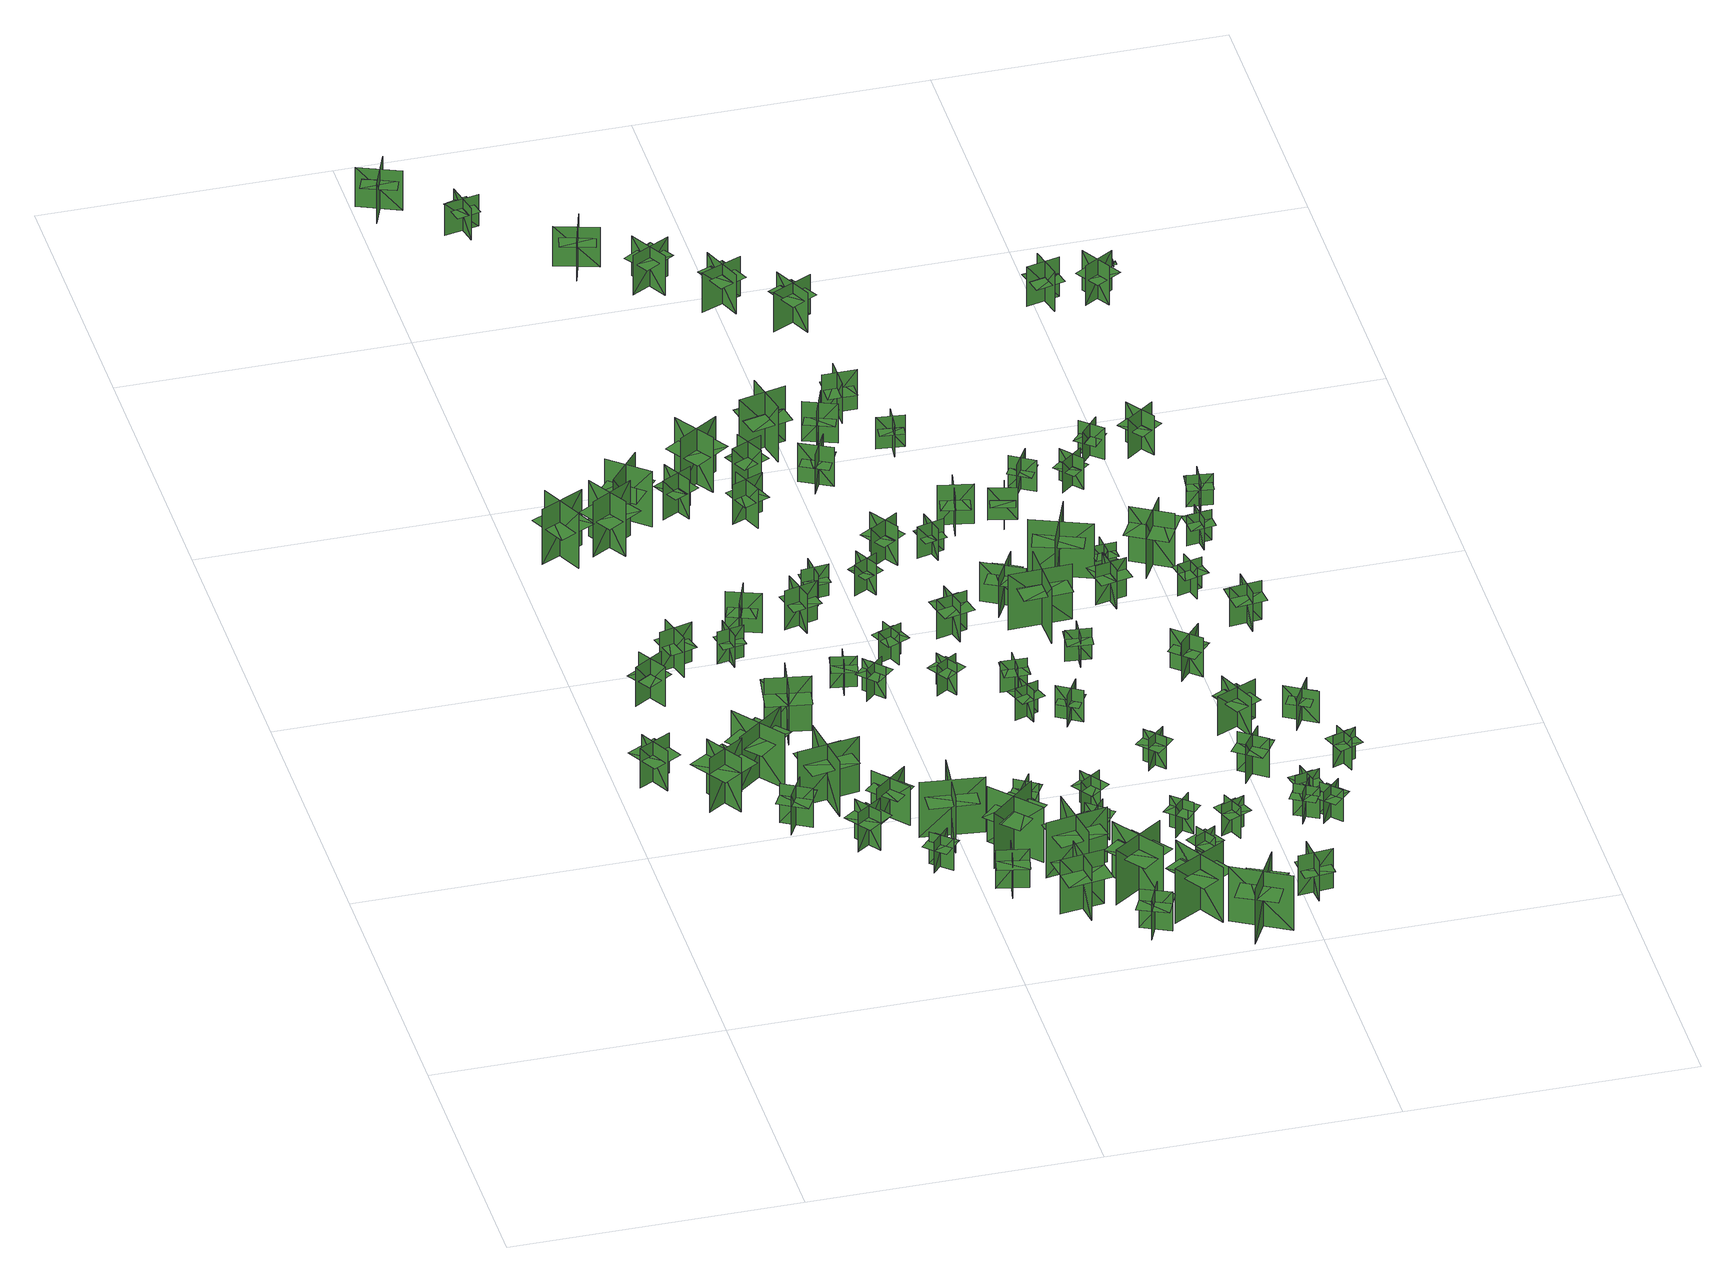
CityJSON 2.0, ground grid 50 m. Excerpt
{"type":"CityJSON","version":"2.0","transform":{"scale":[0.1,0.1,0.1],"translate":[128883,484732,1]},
"CityObjects":{
"tree1":{"type":"SolitaryVegetationObject","geometry":[{"type":"MultiSurface","lod":"1","boundaries":[[[0,1,2]],[[0,2,3]],[[4,5,6]],[[4,6,7]],[[8,9,10]],[[8,10,11]],[[8,11,12]],[[8,12,13]]]}]},
"tree2":{"type":"SolitaryVegetationObject","geometry":[{"type":"MultiSurface","lod":"1","boundaries":[[[14,15,16]],[[14,16,17]],[[18,19,20]],[[18,20,21]],[[22,23,24]],[[22,24,25]],[[22,25,26]],[[22,26,27]]]}]},
"tree3":{"type":"SolitaryVegetationObject","geometry":[{"type":"MultiSurface","lod":"1","boundaries":[[[28,29,30]],[[28,30,31]],[[32,33,34]],[[32,34,35]],[[36,37,38]],[[36,38,39]],[[36,40,41]],[[36,41,37]]]}]},
"tree4":{"type":"SolitaryVegetationObject","geometry":[{"type":"MultiSurface","lod":"1","boundaries":[[[42,43,44]],[[42,44,45]],[[46,47,48]],[[46,48,49]],[[50,51,52]],[[50,52,53]],[[50,53,54]],[[50,54,55]]]}]},
"tree5":{"type":"SolitaryVegetationObject","geometry":[{"type":"MultiSurface","lod":"1","boundaries":[[[56,57,58]],[[56,58,59]],[[60,61,62]],[[60,62,63]],[[64,65,66]],[[64,66,67]],[[64,67,68]],[[64,68,69]]]}]},
"tree6":{"type":"SolitaryVegetationObject","geometry":[{"type":"MultiSurface","lod":"1","boundaries":[[[70,71,72]],[[70,72,73]],[[74,75,76]],[[74,76,77]],[[78,79,80]],[[78,80,81]],[[78,82,83]],[[78,83,79]]]}]},
"tree7":{"type":"SolitaryVegetationObject","geometry":[{"type":"MultiSurface","lod":"1","boundaries":[[[84,85,86]],[[84,86,87]],[[88,89,90]],[[88,90,91]],[[92,93,94]],[[92,94,95]],[[92,96,97]],[[92,97,93]]]}]},
"tree8":{"type":"SolitaryVegetationObject","geometry":[{"type":"MultiSurface","lod":"1","boundaries":[[[98,99,100]],[[98,100,101]],[[102,103,104]],[[102,104,105]],[[106,107,108]],[[106,108,109]],[[106,109,110]],[[106,110,111]]]}]},
"tree9":{"type":"SolitaryVegetationObject","geometry":[{"type":"MultiSurface","lod":"1","boundaries":[[[112,113,114]],[[112,114,115]],[[116,117,118]],[[116,118,119]],[[120,121,122]],[[120,122,123]],[[120,123,124]],[[120,124,125]]]}]},
"tree10":{"type":"SolitaryVegetationObject","geometry":[{"type":"MultiSurface","lod":"1","boundaries":[[[126,127,128]],[[126,128,129]],[[130,131,132]],[[130,132,133]],[[134,135,136]],[[134,136,137]],[[134,137,138]],[[134,138,139]]]}]},
"tree11":{"type":"SolitaryVegetationObject","geometry":[{"type":"MultiSurface","lod":"1","boundaries":[[[140,141,142]],[[140,142,143]],[[144,145,146]],[[144,146,147]],[[148,149,150]],[[148,150,151]],[[148,151,152]],[[148,152,153]]]}]},
"tree12":{"type":"SolitaryVegetationObject","geometry":[{"type":"MultiSurface","lod":"1","boundaries":[[[154,155,156]],[[154,156,157]],[[158,159,160]],[[158,160,161]],[[162,163,164]],[[162,164,165]],[[162,165,166]],[[162,166,167]]]}]},
"tree13":{"type":"SolitaryVegetationObject","geometry":[{"type":"MultiSurface","lod":"1","boundaries":[[[168,169,170]],[[168,170,171]],[[172,173,174]],[[172,174,175]],[[176,177,178]],[[176,178,179]],[[176,180,181]],[[176,181,177]]]}]},
"tree14":{"type":"SolitaryVegetationObject","geometry":[{"type":"MultiSurface","lod":"1","boundaries":[[[182,183,184]],[[182,184,185]],[[186,187,188]],[[186,188,189]],[[190,191,192]],[[190,192,193]],[[190,194,195]],[[190,195,191]]]}]},
"tree15":{"type":"SolitaryVegetationObject","geometry":[{"type":"MultiSurface","lod":"1","boundaries":[[[196,197,198]],[[196,198,199]],[[200,201,202]],[[200,202,203]],[[204,205,206]],[[204,206,207]],[[204,207,208]],[[204,208,209]]]}]},
"tree16":{"type":"SolitaryVegetationObject","geometry":[{"type":"MultiSurface","lod":"1","boundaries":[[[210,211,212]],[[210,212,213]],[[214,215,216]],[[214,216,217]],[[218,219,220]],[[218,220,221]],[[218,222,223]],[[218,223,219]]]}]},
"tree17":{"type":"SolitaryVegetationObject","geometry":[{"type":"MultiSurface","lod":"1","boundaries":[[[224,225,226]],[[224,226,227]],[[228,229,230]],[[228,230,231]],[[232,233,234]],[[232,234,235]],[[232,235,236]],[[232,236,237]]]}]},
"tree18":{"type":"SolitaryVegetationObject","geometry":[{"type":"MultiSurface","lod":"1","boundaries":[[[238,239,240]],[[238,240,241]],[[242,243,244]],[[242,244,245]],[[246,247,248]],[[246,248,249]],[[246,250,251]],[[246,251,247]]]}]},
"tree19":{"type":"SolitaryVegetationObject","geometry":[{"type":"MultiSurface","lod":"1","boundaries":[[[252,253,254]],[[252,254,255]],[[256,257,258]],[[256,258,259]],[[260,261,262]],[[260,262,263]],[[260,263,264]],[[260,264,265]]]}]},
"tree20":{"type":"SolitaryVegetationObject","geometry":[{"type":"MultiSurface","lod":"1","boundaries":[[[266,267,268]],[[266,268,269]],[[270,271,272]],[[270,272,273]],[[274,275,276]],[[274,276,277]],[[274,277,278]],[[274,278,279]]]}]},
"tree21":{"type":"SolitaryVegetationObject","geometry":[{"type":"MultiSurface","lod":"1","boundaries":[[[280,281,282]],[[280,282,283]],[[284,285,286]],[[284,286,287]],[[288,289,290]],[[288,290,291]],[[288,291,292]],[[288,292,293]]]}]},
"tree22":{"type":"SolitaryVegetationObject","geometry":[{"type":"MultiSurface","lod":"1","boundaries":[[[294,295,296]],[[294,296,297]],[[298,299,300]],[[298,300,301]],[[302,303,304]],[[302,304,305]],[[302,306,307]],[[302,307,303]]]}]},
"tree23":{"type":"SolitaryVegetationObject","geometry":[{"type":"MultiSurface","lod":"1","boundaries":[[[308,309,310]],[[308,310,311]],[[312,313,314]],[[312,314,315]],[[316,317,318]],[[316,318,319]],[[316,319,320]],[[316,320,321]]]}]},
"tree24":{"type":"SolitaryVegetationObject","geometry":[{"type":"MultiSurface","lod":"1","boundaries":[[[322,323,324]],[[322,324,325]],[[326,327,328]],[[326,328,329]],[[330,331,332]],[[330,332,333]],[[330,334,335]],[[330,335,331]]]}]},
"tree25":{"type":"SolitaryVegetationObject","geometry":[{"type":"MultiSurface","lod":"1","boundaries":[[[336,337,338]],[[336,338,339]],[[340,341,342]],[[340,342,343]],[[344,345,346]],[[344,346,347]],[[344,347,348]],[[344,348,349]]]}]},
"tree26":{"type":"SolitaryVegetationObject","geometry":[{"type":"MultiSurface","lod":"1","boundaries":[[[350,351,352]],[[350,352,353]],[[354,355,356]],[[354,356,357]],[[358,359,360]],[[358,360,361]],[[358,361,362]],[[358,362,363]]]}]},
"tree27":{"type":"SolitaryVegetationObject","geometry":[{"type":"MultiSurface","lod":"1","boundaries":[[[364,365,366]],[[364,366,367]],[[368,369,370]],[[368,370,371]],[[372,373,374]],[[372,374,375]],[[372,375,376]],[[372,376,377]]]}]},
"tree28":{"type":"SolitaryVegetationObject","geometry":[{"type":"MultiSurface","lod":"1","boundaries":[[[378,379,380]],[[378,380,381]],[[382,383,384]],[[382,384,385]],[[386,387,388]],[[386,388,389]],[[386,389,390]],[[386,390,391]]]}]},
"tree29":{"type":"SolitaryVegetationObject","geometry":[{"type":"MultiSurface","lod":"1","boundaries":[[[392,393,394]],[[392,394,395]],[[396,397,398]],[[396,398,399]],[[400,401,402]],[[400,402,403]],[[400,404,405]],[[400,405,401]]]}]},
"tree30":{"type":"SolitaryVegetationObject","geometry":[{"type":"MultiSurface","lod":"1","boundaries":[[[406,407,408]],[[406,408,409]],[[410,411,412]],[[410,412,413]],[[414,415,416]],[[414,416,417]],[[414,418,419]],[[414,419,415]]]}]},
"tree31":{"type":"SolitaryVegetationObject","geometry":[{"type":"MultiSurface","lod":"1","boundaries":[[[420,421,422]],[[420,422,423]],[[424,425,426]],[[424,426,427]],[[428,429,430]],[[428,430,431]],[[428,431,432]],[[428,432,433]]]}]},
"tree32":{"type":"SolitaryVegetationObject","geometry":[{"type":"MultiSurface","lod":"1","boundaries":[[[434,435,436]],[[434,436,437]],[[438,439,440]],[[438,440,441]],[[442,443,444]],[[442,444,445]],[[442,446,447]],[[442,447,443]]]}]},
"tree33":{"type":"SolitaryVegetationObject","geometry":[{"type":"MultiSurface","lod":"1","boundaries":[[[448,449,450]],[[448,450,451]],[[452,453,454]],[[452,454,455]],[[456,457,458]],[[456,458,459]],[[456,459,460]],[[456,460,461]]]}]},
"tree34":{"type":"SolitaryVegetationObject","geometry":[{"type":"MultiSurface","lod":"1","boundaries":[[[462,463,464]],[[462,464,465]],[[466,467,468]],[[466,468,469]],[[470,471,472]],[[470,472,473]],[[470,473,474]],[[470,474,475]]]}]},
"tree35":{"type":"SolitaryVegetationObject","geometry":[{"type":"MultiSurface","lod":"1","boundaries":[[[476,477,478]],[[476,478,479]],[[480,481,482]],[[480,482,483]],[[484,485,486]],[[484,486,487]],[[484,487,488]],[[484,488,489]]]}]},
"tree36":{"type":"SolitaryVegetationObject","geometry":[{"type":"MultiSurface","lod":"1","boundaries":[[[490,491,492]],[[490,492,493]],[[494,495,496]],[[494,496,497]],[[498,499,500]],[[498,500,501]],[[498,501,502]],[[498,502,503]]]}]},
"tree37":{"type":"SolitaryVegetationObject","geometry":[{"type":"MultiSurface","lod":"1","boundaries":[[[504,505,506]],[[504,506,507]],[[508,509,510]],[[508,510,511]],[[512,513,514]],[[512,514,515]],[[512,515,516]],[[512,516,517]]]}]},
"tree38":{"type":"SolitaryVegetationObject","geometry":[{"type":"MultiSurface","lod":"1","boundaries":[[[518,519,520]],[[518,520,521]],[[522,523,524]],[[522,524,525]],[[526,527,528]],[[526,528,529]],[[526,530,531]],[[526,531,527]]]}]},
"tree39":{"type":"SolitaryVegetationObject","geometry":[{"type":"MultiSurface","lod":"1","boundaries":[[[532,533,534]],[[532,534,535]],[[536,537,538]],[[536,538,539]],[[540,541,542]],[[540,542,543]],[[540,543,544]],[[540,544,545]]]}]},
"tree40":{"type":"SolitaryVegetationObject","geometry":[{"type":"MultiSurface","lod":"1","boundaries":[[[546,547,548]],[[546,548,549]],[[550,551,552]],[[550,552,553]],[[554,555,556]],[[554,556,557]],[[554,558,559]],[[554,559,555]]]}]},
"tree41":{"type":"SolitaryVegetationObject","geometry":[{"type":"MultiSurface","lod":"1","boundaries":[[[560,561,562]],[[560,562,563]],[[564,565,566]],[[564,566,567]],[[568,569,570]],[[568,570,571]],[[568,571,572]],[[568,572,573]]]}]},
"tree42":{"type":"SolitaryVegetationObject","geometry":[{"type":"MultiSurface","lod":"1","boundaries":[[[574,575,576]],[[574,576,577]],[[578,579,580]],[[578,580,581]],[[582,583,584]],[[582,584,585]],[[582,585,586]],[[582,586,587]]]}]},
"tree43":{"type":"SolitaryVegetationObject","geometry":[{"type":"MultiSurface","lod":"1","boundaries":[[[588,589,590]],[[588,590,591]],[[592,593,594]],[[592,594,595]],[[596,597,598]],[[596,598,599]],[[596,599,600]],[[596,600,601]]]}]},
"tree44":{"type":"SolitaryVegetationObject","geometry":[{"type":"MultiSurface","lod":"1","boundaries":[[[602,603,604]],[[602,604,605]],[[606,607,608]],[[606,608,609]],[[610,611,612]],[[610,612,613]],[[610,613,614]],[[610,614,615]]]}]},
"tree45":{"type":"SolitaryVegetationObject","geometry":[{"type":"MultiSurface","lod":"1","boundaries":[[[616,617,618]],[[616,618,619]],[[620,621,622]],[[620,622,623]],[[624,625,626]],[[624,626,627]],[[624,628,629]],[[624,629,625]]]}]},
"tree46":{"type":"SolitaryVegetationObject","geometry":[{"type":"MultiSurface","lod":"1","boundaries":[[[630,631,632]],[[630,632,633]],[[634,635,636]],[[634,636,637]],[[638,639,640]],[[638,640,641]],[[638,642,643]],[[638,643,639]]]}]},
"tree47":{"type":"SolitaryVegetationObject","geometry":[{"type":"MultiSurface","lod":"1","boundaries":[[[644,645,646]],[[644,646,647]],[[648,649,650]],[[648,650,651]],[[652,653,654]],[[652,654,655]],[[652,655,656]],[[652,656,657]]]}]},
"tree48":{"type":"SolitaryVegetationObject","geometry":[{"type":"MultiSurface","lod":"1","boundaries":[[[658,659,660]],[[658,660,661]],[[662,663,664]],[[662,664,665]],[[666,667,668]],[[666,668,669]],[[666,669,670]],[[666,670,671]]]}]},
"tree49":{"type":"SolitaryVegetationObject","geometry":[{"type":"MultiSurface","lod":"1","boundaries":[[[672,673,674]],[[672,674,675]],[[676,677,678]],[[676,678,679]],[[680,681,682]],[[680,682,683]],[[680,683,684]],[[680,684,685]]]}]},
"tree50":{"type":"SolitaryVegetationObject","geometry":[{"type":"MultiSurface","lod":"1","boundaries":[[[686,687,688]],[[686,688,689]],[[690,691,692]],[[690,692,693]],[[694,695,696]],[[694,696,697]],[[694,698,699]],[[694,699,695]]]}]},
"tree51":{"type":"SolitaryVegetationObject","geometry":[{"type":"MultiSurface","lod":"1","boundaries":[[[700,701,702]],[[700,702,703]],[[704,705,706]],[[704,706,707]],[[708,709,710]],[[708,710,711]],[[708,712,713]],[[708,713,709]]]}]},
"tree52":{"type":"SolitaryVegetationObject","geometry":[{"type":"MultiSurface","lod":"1","boundaries":[[[714,715,716]],[[714,716,717]],[[718,719,720]],[[718,720,721]],[[722,723,724]],[[722,724,725]],[[722,726,727]],[[722,727,723]]]}]},
"tree53":{"type":"SolitaryVegetationObject","geometry":[{"type":"MultiSurface","lod":"1","boundaries":[[[728,729,730]],[[728,730,731]],[[732,733,734]],[[732,734,735]],[[736,737,738]],[[736,738,739]],[[736,739,740]],[[736,740,741]]]}]},
"tree54":{"type":"SolitaryVegetationObject","geometry":[{"type":"MultiSurface","lod":"1","boundaries":[[[742,743,744]],[[742,744,745]],[[746,747,748]],[[746,748,749]],[[750,751,752]],[[750,752,753]],[[750,753,754]],[[750,754,755]]]}]},
"tree55":{"type":"SolitaryVegetationObject","geometry":[{"type":"MultiSurface","lod":"1","boundaries":[[[756,757,758]],[[756,758,759]],[[760,761,762]],[[760,762,763]],[[764,765,766]],[[764,766,767]],[[764,767,768]],[[764,768,769]]]}]},
"tree56":{"type":"SolitaryVegetationObject","geometry":[{"type":"MultiSurface","lod":"1","boundaries":[[[770,771,772]],[[770,772,773]],[[774,775,776]],[[774,776,777]],[[778,779,780]],[[778,780,781]],[[778,782,783]],[[778,783,779]]]}]},
"tree57":{"type":"SolitaryVegetationObject","geometry":[{"type":"MultiSurface","lod":"1","boundaries":[[[784,785,786]],[[784,786,787]],[[788,789,790]],[[788,790,791]],[[792,793,794]],[[792,794,795]],[[792,795,796]],[[792,796,797]]]}]},
"tree58":{"type":"SolitaryVegetationObject","geometry":[{"type":"MultiSurface","lod":"1","boundaries":[[[798,799,800]],[[798,800,801]],[[802,803,804]],[[802,804,805]],[[806,807,808]],[[806,808,809]],[[806,810,811]],[[806,811,807]]]}]},
"tree59":{"type":"SolitaryVegetationObject","geometry":[{"type":"MultiSurface","lod":"1","boundaries":[[[812,813,814]],[[812,814,815]],[[816,817,818]],[[816,818,819]],[[820,821,822]],[[820,822,823]],[[820,823,824]],[[820,824,825]]]}]},
"tree60":{"type":"SolitaryVegetationObject","geometry":[{"type":"MultiSurface","lod":"1","boundaries":[[[826,827,828]],[[826,828,829]],[[830,831,832]],[[830,832,833]],[[834,835,836]],[[834,836,837]],[[834,837,838]],[[834,838,839]]]}]},
"tree61":{"type":"SolitaryVegetationObject","geometry":[{"type":"MultiSurface","lod":"1","boundaries":[[[840,841,842]],[[840,842,843]],[[844,845,846]],[[844,846,847]],[[848,849,850]],[[848,850,851]],[[848,852,853]],[[848,853,849]]]}]},
"tree62":{"type":"SolitaryVegetationObject","geometry":[{"type":"MultiSurface","lod":"1","boundaries":[[[854,855,856]],[[854,856,857]],[[858,859,860]],[[858,860,861]],[[862,863,864]],[[862,864,865]],[[862,866,867]],[[862,867,863]]]}]},
"tree63":{"type":"SolitaryVegetationObject","geometry":[{"type":"MultiSurface","lod":"1","boundaries":[[[868,869,870]],[[868,870,871]],[[872,873,874]],[[872,874,875]],[[876,877,878]],[[876,878,879]],[[876,879,880]],[[876,880,881]]]}]},
"tree64":{"type":"SolitaryVegetationObject","geometry":[{"type":"MultiSurface","lod":"1","boundaries":[[[882,883,884]],[[882,884,885]],[[886,887,888]],[[886,888,889]],[[890,891,892]],[[890,892,893]],[[890,894,895]],[[890,895,891]]]}]},
"tree65":{"type":"SolitaryVegetationObject","geometry":[{"type":"MultiSurface","lod":"1","boundaries":[[[896,897,898]],[[896,898,899]],[[900,901,902]],[[900,902,903]],[[904,905,906]],[[904,906,907]],[[904,907,908]],[[904,908,909]]]}]},
"tree66":{"type":"SolitaryVegetationObject","geometry":[{"type":"MultiSurface","lod":"1","boundaries":[[[910,911,912]],[[910,912,913]],[[914,915,916]],[[914,916,917]],[[918,919,920]],[[918,920,921]],[[918,921,922]],[[918,922,923]]]}]},
"tree67":{"type":"SolitaryVegetationObject","geometry":[{"type":"MultiSurface","lod":"1","boundaries":[[[924,925,926]],[[924,926,927]],[[928,929,930]],[[928,930,931]],[[932,933,934]],[[932,934,935]],[[932,935,936]],[[932,936,937]]]}]},
"tree68":{"type":"SolitaryVegetationObject","geometry":[{"type":"MultiSurface","lod":"1","boundaries":[[[938,939,940]],[[938,940,941]],[[942,943,944]],[[942,944,945]],[[946,947,948]],[[946,948,949]],[[946,950,951]],[[946,951,947]]]}]},
"tree69":{"type":"SolitaryVegetationObject","geometry":[{"type":"MultiSurface","lod":"1","boundaries":[[[952,953,954]],[[952,954,955]],[[956,957,958]],[[956,958,959]],[[960,961,962]],[[960,962,963]],[[960,963,964]],[[960,964,965]]]}]},
"tree70":{"type":"SolitaryVegetationObject","geometry":[{"type":"MultiSurface","lod":"1","boundaries":[[[966,967,968]],[[966,968,969]],[[970,971,972]],[[970,972,973]],[[974,975,976]],[[974,976,977]],[[974,977,978]],[[974,978,979]]]}]},
"tree71":{"type":"SolitaryVegetationObject","geometry":[{"type":"MultiSurface","lod":"1","boundaries":[[[980,981,982]],[[980,982,983]],[[984,985,986]],[[984,986,987]],[[988,989,990]],[[988,990,991]],[[988,991,992]],[[988,992,993]]]}]},
"tree72":{"type":"SolitaryVegetationObject","geometry":[{"type":"MultiSurface","lod":"1","boundaries":[[[994,995,996]],[[994,996,997]],[[998,999,1000]],[[998,1000,1001]],[[1002,1003,1004]],[[1002,1004,1005]],[[1002,1005,1006]],[[1002,1006,1007]]]}]},
"tree73":{"type":"SolitaryVegetationObject","geometry":[{"type":"MultiSurface","lod":"1","boundaries":[[[1008,1009,1010]],[[1008,1010,1011]],[[1012,1013,1014]],[[1012,1014,1015]],[[1016,1017,1018]],[[1016,1018,1019]],[[1016,1019,1020]],[[1016,1020,1021]]]}]},
"tree74":{"type":"SolitaryVegetationObject","geometry":[{"type":"MultiSurface","lod":"1","boundaries":[[[1022,1023,1024]],[[1022,1024,1025]],[[1026,1027,1028]],[[1026,1028,1029]],[[1030,1031,1032]],[[1030,1032,1033]],[[1030,1034,1035]],[[1030,1035,1031]]]}]},
"tree75":{"type":"SolitaryVegetationObject","geometry":[{"type":"MultiSurface","lod":"1","boundaries":[[[1036,1037,1038]],[[1036,1038,1039]],[[1040,1041,1042]],[[1040,1042,1043]],[[1044,1045,1046]],[[1044,1046,1047]],[[1044,1047,1048]],[[1044,1048,1049]]]}]},
"tree76":{"type":"SolitaryVegetationObject","geometry":[{"type":"MultiSurface","lod":"1","boundaries":[[[1050,1051,1052]],[[1050,1052,1053]],[[1054,1055,1056]],[[1054,1056,1057]],[[1058,1059,1060]],[[1058,1060,1061]],[[1058,1062,1063]],[[1058,1063,1059]]]}]},
"tree77":{"type":"SolitaryVegetationObject","geometry":[{"type":"MultiSurface","lod":"1","boundaries":[[[1064,1065,1066]],[[1064,1066,1067]],[[1068,1069,1070]],[[1068,1070,1071]],[[1072,1073,1074]],[[1072,1074,1075]],[[1072,1075,1076]],[[1072,1076,1077]]]}]},
"tree78":{"type":"SolitaryVegetationObject","geometry":[{"type":"MultiSurface","lod":"1","boundaries":[[[1078,1079,1080]],[[1078,1080,1081]],[[1082,1083,1084]],[[1082,1084,1085]],[[1086,1087,1088]],[[1086,1088,1089]],[[1086,1089,1090]],[[1086,1090,1091]]]}]},
"tree79":{"type":"SolitaryVegetationObject","geometry":[{"type":"MultiSurface","lod":"1","boundaries":[[[1092,1093,1094]],[[1092,1094,1095]],[[1096,1097,1098]],[[1096,1098,1099]],[[1100,1101,1102]],[[1100,1102,1103]],[[1100,1103,1104]],[[1100,1104,1105]]]}]},
"tree80":{"type":"SolitaryVegetationObject","geometry":[{"type":"MultiSurface","lod":"1","boundaries":[[[1106,1107,1108]],[[1106,1108,1109]],[[1110,1111,1112]],[[1110,1112,1113]],[[1114,1115,1116]],[[1114,1116,1117]],[[1114,1117,1118]],[[1114,1118,1119]]]}]},
"tree81":{"type":"SolitaryVegetationObject","geometry":[{"type":"MultiSurface","lod":"1","boundaries":[[[1120,1121,1122]],[[1120,1122,1123]],[[1124,1125,1126]],[[1124,1126,1127]],[[1128,1129,1130]],[[1128,1130,1131]],[[1128,1132,1133]],[[1128,1133,1129]]]}]},
"tree82":{"type":"SolitaryVegetationObject","geometry":[{"type":"MultiSurface","lod":"1","boundaries":[[[1134,1135,1136]],[[1134,1136,1137]],[[1138,1139,1140]],[[1138,1140,1141]],[[1142,1143,1144]],[[1142,1144,1145]],[[1142,1145,1146]],[[1142,1146,1147]]]}]},
"tree83":{"type":"SolitaryVegetationObject","geometry":[{"type":"MultiSurface","lod":"1","boundaries":[[[1148,1149,1150]],[[1148,1150,1151]],[[1152,1153,1154]],[[1152,1154,1155]],[[1156,1157,1158]],[[1156,1158,1159]],[[1156,1160,1161]],[[1156,1161,1157]]]}]},
"tree84":{"type":"SolitaryVegetationObject","geometry":[{"type":"MultiSurface","lod":"1","boundaries":[[[1162,1163,1164]],[[1162,1164,1165]],[[1166,1167,1168]],[[1166,1168,1169]],[[1170,1171,1172]],[[1170,1172,1173]],[[1170,1173,1174]],[[1170,1174,1175]]]}]},
"tree85":{"type":"SolitaryVegetationObject","geometry":[{"type":"MultiSurface","lod":"1","boundaries":[[[1176,1177,1178]],[[1176,1178,1179]],[[1180,1181,1182]],[[1180,1182,1183]],[[1184,1185,1186]],[[1184,1186,1187]],[[1184,1187,1188]],[[1184,1188,1189]]]}]},
"tree86":{"type":"SolitaryVegetationObject","geometry":[{"type":"MultiSurface","lod":"1","boundaries":[[[1190,1191,1192]],[[1190,1192,1193]],[[1194,1195,1196]],[[1194,1196,1197]],[[1198,1199,1200]],[[1198,1200,1201]],[[1198,1202,1203]],[[1198,1203,1199]]]}]},
"tree87":{"type":"SolitaryVegetationObject","geometry":[{"type":"MultiSurface","lod":"1","boundaries":[[[1204,1205,1206]],[[1204,1206,1207]],[[1208,1209,1210]],[[1208,1210,1211]],[[1212,1213,1214]],[[1212,1214,1215]],[[1212,1216,1217]],[[1212,1217,1213]]]}]},
"tree88":{"type":"SolitaryVegetationObject","geometry":[{"type":"MultiSurface","lod":"1","boundaries":[[[1218,1219,1220]],[[1218,1220,1221]],[[1222,1223,1224]],[[1222,1224,1225]],[[1226,1227,1228]],[[1226,1228,1229]],[[1226,1230,1231]],[[1226,1231,1227]]]}]},
"tree89":{"type":"SolitaryVegetationObject","geometry":[{"type":"MultiSurface","lod":"1","boundaries":[[[1232,1233,1234]],[[1232,1234,1235]],[[1236,1237,1238]],[[1236,1238,1239]],[[1240,1241,1242]],[[1240,1242,1243]],[[1240,1244,1245]],[[1240,1245,1241]]]}]}
},
"vertices":[
[76,663,14],[47,719,14],[47,719,93],[76,663,93],[91,711,14],[35,682,14],[35,682,93],[91,711,93],[78,669,67],[103,683,67],[73,738,67],[48,724,67],[22,710,67],[52,655,67],
[127,590,12],[192,632,12],[192,632,119],[127,590,119],[177,578,12],[136,644,12],[136,644,119],[177,578,119],[177,578,89],[210,599,89],[168,665,89],[136,644,89],[103,623,89],[145,558,89],
[137,936,15],[86,904,15],[86,904,93],[137,936,93],[101,944,15],[101,944,93],[132,893,93],[132,893,15],[135,931,63],[91,904,63],[104,883,63],[148,911,63],[122,953,63],[77,925,63],
[266,545,11],[239,497,11],[239,497,88],[266,545,88],[230,535,11],[279,508,11],[279,508,88],[230,535,88],[230,535,66],[217,511,66],[265,484,66],[279,508,66],[292,532,66],[244,560,66],
[188,631,14],[274,698,14],[274,698,122],[188,631,122],[261,622,14],[261,622,122],[194,708,122],[194,708,14],[196,636,93],[219,609,93],[284,664,93],[260,692,93],[237,719,93],[172,664,93],
[166,1020,16],[182,962,16],[182,962,94],[166,1020,94],[148,987,16],[148,987,94],[206,1003,94],[206,1003,16],[169,1017,64],[183,966,64],[207,973,64],[193,1024,64],[145,1010,64],[159,960,64],
[59,1381,14],[96,1305,14],[96,1305,123],[59,1381,123],[42,1331,14],[42,1331,123],[118,1368,123],[118,1368,14],[65,1378,81],[97,1312,81],[128,1327,81],[96,1393,81],[33,1362,81],[65,1296,81],
[332,423,11],[377,455,11],[377,455,88],[332,423,88],[368,417,11],[336,462,11],[336,462,88],[368,417,88],[368,417,66],[391,432,66],[359,478,66],[336,462,66],[314,446,66],[346,401,66],
[270,573,9],[377,590,9],[377,590,118],[270,573,118],[329,530,9],[329,530,118],[312,638,118],[312,638,9],[279,574,89],[286,539,89],[370,555,89],[363,591,89],[356,626,89],[272,610,89],
[268,778,16],[344,765,16],[344,765,124],[268,778,124],[298,736,16],[311,812,16],[311,812,124],[298,736,124],[298,736,93],[336,730,93],[349,806,93],[311,812,93],[272,819,93],[260,742,93],
[435,364,10],[468,335,10],[468,335,72],[435,364,72],[436,335,10],[466,368,10],[466,368,72],[436,335,72],[436,335,54],[453,320,54],[483,353,54],[466,368,54],[450,383,54],[420,350,54],
[382,533,10],[432,474,10],[432,474,88],[382,533,88],[378,481,10],[378,481,88],[437,531,88],[437,531,10],[386,528,67],[367,510,67],[409,466,67],[427,483,67],[446,501,67],[405,545,67],
[243,984,17],[290,992,17],[290,992,80],[243,984,80],[268,967,17],[268,967,80],[260,1014,80],[260,1014,17],[246,986,56],[287,993,56],[284,1013,56],[242,1005,56],[249,966,56],[290,973,56],
[126,1327,16],[199,1370,16],[199,1370,125],[126,1327,125],[177,1315,16],[177,1315,125],[134,1387,125],[134,1387,16],[129,1333,83],[192,1370,83],[175,1400,83],[112,1362,83],[147,1302,83],[210,1340,83],
[438,439,9],[546,427,9],[546,427,118],[438,439,118],[484,382,9],[484,382,118],[496,490,118],[496,490,9],[447,438,89],[445,402,89],[529,396,89],[532,432,89],[534,468,89],[450,474,89],
[314,1088,16],[293,1031,16],[293,1031,94],[314,1088,94],[280,1072,16],[280,1072,94],[336,1051,94],[336,1051,16],[315,1083,64],[297,1034,64],[320,1026,64],[338,1075,64],[292,1092,64],[273,1043,64],
[552,289,9],[541,235,9],[541,235,85],[552,289,85],[521,269,9],[575,258,9],[575,258,85],[521,269,85],[521,269,64],[516,242,64],[570,231,64],[575,258,64],[580,285,64],[526,296,64],
[228,1447,14],[174,1382,14],[174,1382,123],[228,1447,123],[176,1442,14],[176,1442,123],[241,1388,123],[241,1388,14],[228,1441,82],[180,1384,82],[207,1362,82],[254,1419,82],[200,1463,82],[153,1407,82],
[613,391,14],[532,318,14],[532,318,123],[613,391,123],[540,394,14],[540,394,123],[613,313,123],[613,313,14],[606,384,94],[581,410,94],[520,351,94],[545,325,94],[570,299,94],[631,359,94],
[426,884,21],[418,840,21],[418,840,82],[426,884,82],[402,867,21],[445,859,21],[445,859,82],[402,867,82],[402,867,65],[398,845,65],[441,837,65],[445,859,65],[449,881,65],[406,889,65],
[650,146,7],[639,222,7],[639,222,114],[650,146,114],[681,187,7],[605,176,7],[605,176,114],[681,187,114],[681,187,84],[676,225,84],[599,214,84],[605,176,84],[610,137,84],[687,149,84],
[304,1391,16],[276,1444,16],[276,1444,93],[304,1391,93],[315,1427,16],[315,1427,93],[262,1399,93],[262,1399,16],[300,1393,64],[276,1440,64],[254,1428,64],[279,1382,64],[323,1405,64],[298,1452,64],
[482,818,19],[451,851,19],[451,851,81],[482,818,81],[483,848,19],[450,818,19],[450,818,81],[483,848,81],[483,848,64],[468,864,64],[435,834,64],[450,818,64],[465,802,64],[498,832,64],
[373,1048,17],[432,1063,17],[432,1063,95],[373,1048,95],[406,1029,17],[406,1029,95],[391,1087,95],[391,1087,17],[377,1051,65],[428,1064,65],[422,1088,65],[371,1075,65],[383,1027,65],[434,1039,65],
[607,274,11],[714,293,11],[714,293,120],[607,274,120],[667,232,11],[667,232,120],[649,340,120],[649,340,11],[616,276,91],[624,240,91],[707,258,91],[700,294,91],[692,329,91],[609,311,91],
[630,472,16],[607,434,16],[607,434,78],[630,472,78],[602,465,16],[639,442,16],[639,442,78],[602,465,78],[602,465,61],[590,446,61],[628,423,61],[639,442,61],[651,461,61],[613,484,61],
[80,2362,6],[8,2392,6],[8,2392,84],[80,2362,84],[59,2410,6],[59,2410,84],[30,2338,84],[30,2338,6],[74,2365,63],[82,2389,63],[25,2410,63],[17,2385,63],[8,2361,63],[65,2341,63],
[752,117,8],[729,67,8],[729,67,85],[752,117,85],[718,105,8],[768,82,8],[768,82,85],[718,105,85],[718,105,63],[706,79,63],[757,57,63],[768,82,63],[780,107,63],[729,130,63],
[420,1122,15],[468,1127,15],[468,1127,77],[420,1122,77],[444,1103,15],[444,1103,77],[439,1151,77],[439,1151,15],[423,1124,53],[465,1129,53],[463,1148,53],[421,1144,53],[425,1104,53],[467,1109,53],
[309,1465,15],[380,1511,15],[380,1511,124],[309,1465,124],[361,1455,15],[361,1455,124],[315,1525,124],[315,1525,15],[312,1471,82],[373,1511,82],[354,1540,82],[293,1500,82],[331,1441,82],[393,1481,82],
[535,925,25],[494,908,25],[494,908,86],[535,925,86],[508,936,25],[525,895,25],[525,895,86],[508,936,86],[508,936,69],[487,928,69],[505,887,69],[525,895,69],[545,904,69],[528,945,69],
[382,1393,16],[405,1337,16],[405,1337,94],[382,1393,94],[368,1358,16],[368,1358,94],[423,1381,94],[423,1381,16],[385,1390,64],[405,1342,64],[428,1351,64],[408,1400,64],[362,1381,64],[382,1332,64],
[774,164,10],[712,253,10],[712,253,119],[774,164,119],[787,236,10],[787,236,119],[698,174,119],[698,174,10],[769,172,90],[798,193,90],[747,261,90],[718,239,90],[689,217,90],[740,150,90],
[733,347,14],[698,374,14],[698,374,76],[733,347,76],[729,376,14],[702,341,14],[702,341,76],[729,376,76],[729,376,58],[712,389,58],[685,354,58],[702,341,58],[720,327,58],[747,362,58],
[594,793,23],[570,831,23],[570,831,84],[594,793,84],[600,822,23],[563,798,23],[563,798,84],[600,822,84],[600,822,67],[588,841,67],[551,817,67],[563,798,67],[575,780,67],[612,804,67],
[166,2255,5],[153,2316,5],[153,2316,67],[166,2255,67],[188,2290,5],[188,2290,67],[128,2278,67],[128,2278,5],[165,2261,50],[185,2266,50],[173,2313,50],[153,2308,50],[133,2303,50],[144,2256,50],
[738,426,15],[713,462,15],[713,462,77],[738,426,77],[744,455,15],[707,430,15],[707,430,77],[744,455,77],[744,455,59],[731,473,59],[695,448,59],[707,430,59],[720,411,59],[756,437,59],
[541,1104,18],[518,1147,18],[518,1147,80],[541,1104,80],[549,1133,18],[549,1133,80],[507,1110,80],[507,1110,18],[538,1106,56],[518,1143,56],[501,1134,56],[521,1097,56],[556,1116,56],[536,1153,56],
[854,87,6],[800,182,6],[800,182,115],[854,87,115],[873,158,6],[873,158,115],[778,104,115],[778,104,6],[850,96,86],[880,115,86],[835,187,86],[804,168,86],[774,148,86],[819,76,86],
[450,1493,8],[396,1467,8],[396,1467,86],[450,1493,86],[414,1505,8],[414,1505,86],[440,1451,86],[440,1451,8],[447,1490,56],[400,1467,56],[411,1445,56],[458,1468,56],[436,1512,56],[389,1489,56],
[695,686,24],[681,728,24],[681,728,86],[695,686,86],[708,712,24],[667,698,24],[667,698,86],[708,712,86],[708,712,68],[701,733,68],[659,719,68],[667,698,68],[674,677,68],[716,692,68],
[637,933,25],[623,986,25],[623,986,102],[637,933,102],[656,964,25],[602,951,25],[602,951,102],[656,964,102],[656,964,81],[649,991,81],[596,977,81],[602,951,81],[609,924,81],[663,937,81],
[708,777,25],[663,779,25],[663,779,86],[708,777,86],[688,799,25],[686,755,25],[686,755,86],[688,799,86],[688,799,69],[666,800,69],[664,756,69],[686,755,69],[708,754,69],[710,798,69],
[888,12,9],[941,107,9],[941,107,117],[888,12,117],[958,32,9],[958,32,117],[863,85,117],[863,85,9],[893,20,89],[925,4,89],[963,80,89],[931,96,89],[899,112,89],[860,36,89],
[510,1563,16],[428,1544,16],[428,1544,125],[510,1563,125],[465,1591,16],[465,1591,125],[484,1509,125],[484,1509,16],[506,1559,83],[434,1542,83],[442,1509,83],[513,1526,83],[498,1593,83],[426,1577,83],
[596,1176,18],[563,1227,18],[563,1227,95],[596,1176,95],[603,1213,18],[603,1213,95],[553,1180,95],[553,1180,18],[592,1178,66],[563,1222,66],[542,1209,66],[571,1165,66],[613,1192,66],[584,1236,66],
[856,266,12],[878,228,12],[878,228,74],[856,266,74],[848,237,12],[886,260,12],[886,260,74],[848,237,74],[848,237,57],[859,218,57],[897,240,57],[886,260,57],[875,279,57],[837,257,57],
[349,2128,5],[275,2151,5],[275,2151,83],[349,2128,83],[325,2174,5],[325,2174,83],[302,2100,83],[302,2100,5],[343,2130,62],[350,2155,62],[291,2171,62],[284,2146,62],[278,2121,62],[336,2105,62],
[869,329,14],[836,359,14],[836,359,76],[869,329,76],[867,359,14],[838,326,14],[838,326,76],[867,359,76],[867,359,58],[851,373,58],[821,341,58],[838,326,58],[854,311,58],[884,344,58],
[744,659,24],[769,700,24],[769,700,86],[744,659,86],[773,666,24],[773,666,86],[732,691,86],[732,691,24],[744,662,62],[766,698,62],[749,708,62],[727,673,62],[761,652,62],[783,687,62],
[518,1405,18],[546,1459,18],[546,1459,95],[518,1405,95],[553,1417,18],[553,1417,95],[500,1445,95],[500,1445,18],[517,1410,65],[542,1456,65],[520,1468,65],[496,1421,65],[540,1398,65],[564,1445,65],
[663,1173,18],[651,1220,18],[651,1220,80],[663,1173,80],[679,1199,18],[679,1199,80],[632,1187,80],[632,1187,18],[661,1175,56],[650,1216,56],[631,1211,56],[642,1171,56],[680,1180,56],[670,1221,56],
[842,515,17],[874,545,17],[874,545,79],[842,515,79],[871,513,17],[841,546,17],[841,546,79],[871,513,79],[871,513,62],[887,528,62],[857,561,62],[841,546,62],[825,531,62],[855,498,62],
[922,339,14],[939,298,14],[939,298,75],[922,339,75],[911,312,14],[952,329,14],[952,329,75],[911,312,75],[911,312,58],[919,291,58],[960,308,58],[952,329,58],[943,349,58],[903,332,58],
[380,2037,6],[448,2074,6],[448,2074,84],[380,2037,84],[430,2023,6],[430,2023,84],[392,2091,84],[392,2091,6],[386,2040,63],[399,2018,63],[451,2050,63],[437,2072,63],[424,2094,63],[372,2062,63],
[536,1558,15],[592,1537,15],[592,1537,93],[536,1558,93],[552,1524,15],[552,1524,93],[574,1580,93],[574,1580,15],[541,1559,63],[590,1540,63],[599,1563,63],[550,1582,63],[532,1536,63],[581,1517,63],
[714,982,26],[752,1049,26],[752,1049,104],[714,982,104],[764,996,26],[764,996,104],[696,1034,104],[696,1034,26],[718,987,84],[741,976,84],[768,1030,84],[745,1042,84],[722,1053,84],[694,999,84],
[988,117,15],[1048,124,15],[1048,124,93],[988,117,93],[1017,94,15],[1017,94,93],[1011,154,93],[1011,154,15],[991,120,63],[1044,125,63],[1041,150,63],[989,144,63],[994,95,63],[1046,100,63],
[828,947,26],[720,944,26],[720,944,135],[828,947,135],[775,997,26],[775,997,135],[778,889,135],[778,889,26],[819,947,106],[816,983,106],[731,977,106],[734,941,106],[737,905,106],[821,911,106],
[807,812,26],[811,857,26],[811,857,87],[807,812,87],[830,831,26],[786,835,26],[786,835,87],[830,831,87],[830,831,70],[832,853,70],[788,857,70],[786,835,70],[784,813,70],[828,809,70],
[718,1292,18],[707,1232,18],[707,1232,96],[718,1292,96],[687,1270,18],[687,1270,96],[746,1259,96],[746,1259,18],[719,1287,66],[710,1236,66],[734,1231,66],[743,1283,66],[695,1292,66],[685,1240,66],
[611,1645,18],[611,1585,18],[611,1585,96],[611,1645,96],[585,1618,18],[585,1618,96],[645,1618,96],[645,1618,18],[614,1641,66],[613,1589,66],[638,1589,66],[638,1641,66],[588,1641,66],[588,1589,66],
[526,1937,10],[497,2009,10],[497,2009,88],[526,1937,88],[546,1985,10],[546,1985,88],[474,1956,88],[474,1956,10],[524,1943,68],[547,1953,68],[522,2009,68],[499,1998,68],[475,1988,68],[500,1932,68],
[692,1493,21],[644,1498,21],[644,1498,83],[692,1493,83],[673,1516,21],[673,1516,83],[668,1468,83],[668,1468,21],[689,1491,60],[647,1496,60],[645,1476,60],[687,1472,60],[691,1511,60],[650,1516,60],
[1017,486,17],[985,441,17],[985,441,94],[1017,486,94],[981,480,17],[1026,448,17],[1026,448,94],[981,480,94],[981,480,72],[965,458,72],[1010,426,72],[1026,448,72],[1042,471,72],[997,503,72],
[1037,337,16],[1076,316,16],[1076,316,78],[1037,337,78],[1046,309,16],[1067,348,16],[1067,348,78],[1046,309,78],[1046,309,61],[1065,298,61],[1086,337,61],[1067,348,61],[1047,358,61],[1026,320,61],
[788,1079,33],[889,1039,33],[889,1039,141],[788,1079,141],[817,1012,33],[817,1012,141],[857,1113,141],[857,1113,33],[796,1075,113],[785,1041,113],[865,1013,113],[877,1047,113],[889,1082,113],[808,1110,113],
[817,1251,18],[770,1263,18],[770,1263,81],[817,1251,81],[801,1277,18],[801,1277,81],[789,1230,81],[789,1230,18],[813,1250,57],[772,1260,57],[768,1241,57],[808,1231,57],[818,1269,57],[778,1280,57],
[624,1852,14],[590,1923,14],[590,1923,92],[624,1852,92],[641,1902,14],[641,1902,92],[571,1868,92],[571,1868,14],[621,1859,72],[644,1871,72],[615,1924,72],[593,1912,72],[570,1900,72],[598,1847,72],
[1046,357,17],[1089,367,17],[1089,367,78],[1046,357,78],[1071,341,17],[1061,384,17],[1061,384,78],[1071,341,78],[1071,341,61],[1092,346,61],[1083,389,61],[1061,384,61],[1039,379,61],[1049,336,61],
[1026,560,21],[995,631,21],[995,631,99],[1026,560,99],[1045,609,21],[1045,609,99],[974,577,99],[974,577,21],[1024,567,78],[1047,578,78],[1020,633,78],[997,621,78],[973,609,78],[1001,555,78],
[1080,331,16],[1111,299,16],[1111,299,78],[1080,331,78],[1079,301,16],[1111,332,16],[1111,332,78],[1079,301,78],[1079,301,61],[1095,285,61],[1126,316,61],[1111,332,61],[1096,348,61],[1064,317,61],
[874,972,29],[928,983,29],[928,983,106],[874,972,106],[904,952,29],[894,1006,29],[894,1006,106],[904,952,106],[904,952,84],[932,957,84],[921,1012,84],[894,1006,84],[866,1001,84],[877,946,84],
[954,730,28],[994,775,28],[994,775,105],[954,730,105],[991,733,28],[991,733,105],[946,773,105],[946,773,28],[954,735,76],[989,774,76],[971,790,76],[936,751,76],[973,718,76],[1008,757,76],
[929,1050,29],[888,1047,29],[888,1047,91],[929,1050,91],[906,1070,29],[909,1029,29],[909,1029,91],[906,1070,91],[906,1070,75],[886,1068,75],[889,1027,75],[909,1029,75],[929,1030,75],[926,1071,75],
[824,1339,22],[865,1314,22],[865,1314,84],[824,1339,84],[831,1310,22],[831,1310,84],[856,1351,84],[856,1351,22],[827,1339,60],[864,1318,60],[873,1334,60],[837,1356,60],[817,1322,60],[853,1300,60],
[1146,473,19],[1160,431,19],[1160,431,81],[1146,473,81],[1133,446,19],[1174,461,19],[1174,461,81],[1133,446,81],[1133,446,63],[1140,425,63],[1182,440,63],[1174,461,63],[1167,482,63],[1125,467,63],
[1102,559,21],[1133,613,21],[1133,613,83],[1102,559,83],[1142,570,21],[1142,570,83],[1089,601,83],[1089,601,21],[1105,564,66],[1123,554,66],[1146,597,66],[1127,607,66],[1109,616,66],[1087,573,66],
[1024,1041,28],[957,1079,28],[957,1079,136],[1024,1041,136],[1011,1091,28],[972,1024,28],[972,1024,136],[1011,1091,136],[1011,1091,106],[977,1110,106],[939,1043,106],[972,1024,106],[1006,1005,106],[1044,1072,106],
[1051,971,31],[1008,960,31],[1008,960,93],[1051,971,93],[1025,986,31],[1036,943,31],[1036,943,93],[1025,986,93],[1025,986,75],[1004,980,75],[1015,937,75],[1036,943,75],[1058,948,75],[1047,991,75],
[941,1304,19],[910,1341,19],[910,1341,81],[941,1304,81],[943,1334,19],[943,1334,81],[906,1303,81],[906,1303,19],[937,1305,57],[910,1337,57],[895,1324,57],[922,1292,57],[953,1318,57],[926,1350,57],
[1102,841,25],[1096,896,25],[1096,896,102],[1102,841,102],[1125,869,25],[1070,863,25],[1070,863,102],[1125,869,102],[1125,869,81],[1122,897,81],[1067,891,81],[1070,863,81],[1073,836,81],[1128,842,81],
[990,1412,19],[958,1375,19],[958,1375,81],[990,1412,81],[960,1409,19],[960,1409,81],[996,1378,81],[996,1378,19],[989,1408,57],[962,1376,57],[977,1363,57],[1004,1395,57],[974,1421,57],[946,1389,57],
[1082,1073,32],[1077,1117,32],[1077,1117,93],[1082,1073,93],[1101,1096,32],[1057,1090,32],[1057,1090,93],[1101,1096,93],[1101,1096,76],[1098,1118,76],[1054,1112,76],[1057,1090,76],[1059,1068,76],[1103,1074,76],
[1086,1201,29],[1130,1196,29],[1130,1196,91],[1086,1201,91],[1104,1178,29],[1109,1222,29],[1109,1222,91],[1104,1178,91],[1104,1178,74],[1126,1175,74],[1131,1219,74],[1109,1222,74],[1088,1224,74],[1082,1181,74],
[1077,1370,18],[1042,1419,18],[1042,1419,96],[1077,1370,96],[1083,1408,18],[1083,1408,96],[1034,1372,96],[1034,1372,18],[1073,1372,66],[1042,1414,66],[1023,1400,66],[1054,1358,66],[1094,1387,66],[1063,1429,66],
[1041,1838,20],[983,1824,20],[983,1824,98],[1041,1838,98],[1009,1857,20],[1009,1857,98],[1023,1799,98],[1023,1799,20],[1038,1834,68],[987,1822,68],[993,1798,68],[1044,1811,68],[1032,1859,68],[981,1847,68],
[1077,1807,17],[1129,1838,17],[1129,1838,95],[1077,1807,95],[1114,1798,17],[1114,1798,95],[1083,1850,95],[1083,1850,17],[1080,1811,65],[1125,1838,65],[1112,1859,65],[1067,1832,65],[1093,1790,65],[1138,1816,65],
[1145,1897,23],[1153,1897,23],[1153,1908,23],[1145,1908,23],[1148,1897,27],[1148,1908,27],[1148,1908,19],[1148,1897,19],[1145,1904,23],[1152,1904,23],[1152,1904,20],[1145,1904,20],[1145,1904,26],[1152,1904,26]
]}
